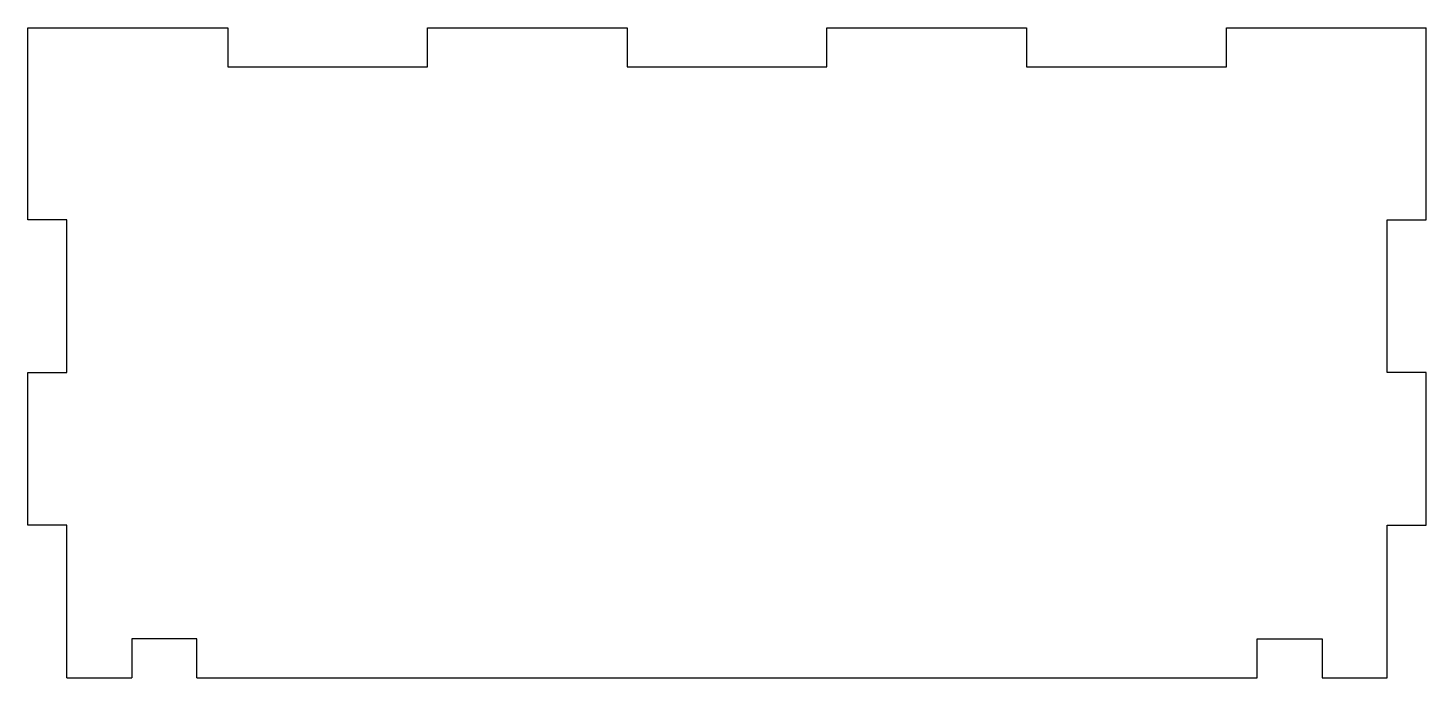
# Model space of a CAD drawing. Header units: millimetres. Extents: x 139 to 246, y -31 to 19.
import ezdxf

# ---------------------------------------------------------------- set-up
doc = ezdxf.new("R2010")
doc.units = ezdxf.units.MM

msp = doc.modelspace()

# ---------------------------------------------------------------- linework, layer by layer
at = {"color": 7, "linetype": 'Continuous', "lineweight": 25}
for p, q in [((138.62, 18.64), (153.99, 18.64)), ((138.62, 3.89), (138.62, 18.64)), ((153.99, 18.64), (153.99, 15.64)), ((169.36, 18.64), (184.74, 18.64)), ((169.36, 15.64), (169.36, 18.64)), ((184.74, 18.64), (184.74, 15.64)), ((200.11, 18.64), (215.48, 18.64)), ((200.11, 15.64), (200.11, 18.64)), ((215.48, 18.64), (215.48, 15.64)), ((230.86, 18.64), (246.23, 18.64)), ((230.86, 15.64), (230.86, 18.64)), ((246.23, 3.89), (246.23, 18.64)), ((153.99, 15.64), (169.36, 15.64)), ((184.74, 15.64), (200.11, 15.64)), ((215.48, 15.64), (230.86, 15.64)), ((141.62, 3.89), (138.62, 3.89)), ((141.62, -7.86), (141.62, 3.89)), ((243.23, -7.86), (243.23, 3.89)), ((243.23, 3.89), (246.23, 3.89)), ((138.62, -7.86), (141.62, -7.86)), ((138.62, -19.61), (138.62, -7.86)), ((246.23, -7.86), (243.23, -7.86)), ((246.23, -19.61), (246.23, -7.86)), ((141.62, -19.61), (138.62, -19.61)), ((141.62, -31.36), (141.62, -19.61)), ((243.23, -31.36), (243.23, -19.61)), ((243.23, -19.61), (246.23, -19.61)), ((146.62, -28.36), (146.62, -31.36)), ((151.62, -28.36), (146.62, -28.36)), ((151.62, -31.36), (151.62, -28.36)), ((233.23, -31.36), (233.23, -28.36)), ((233.23, -28.36), (238.23, -28.36)), ((238.23, -28.36), (238.23, -31.36)), ((141.62, -31.36), (146.62, -31.36)), ((151.62, -31.36), (233.23, -31.36)), ((238.23, -31.36), (243.23, -31.36))]:
    msp.add_line(p, q, dxfattribs=at)

doc.saveas('drawing.dxf')
